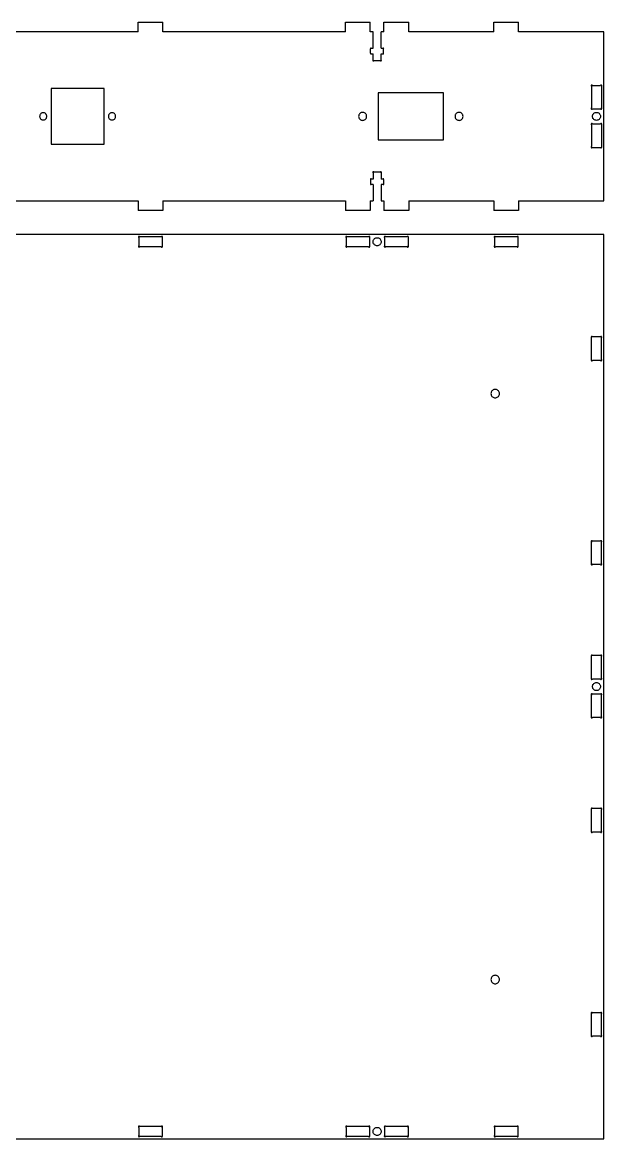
# Model space of a CAD drawing. Extents: x 0 to 1890, y 0 to 1229.
# Drawn here: x 698.8 to 940, y 0 to 463 of the extents above; entities that cross this region are included whole.
import ezdxf

# ---------------------------------------------------------------- set-up
doc = ezdxf.new("R2010")
doc.units = 0
doc.layers.get('0').update_dxf_attribs({"linetype": 'CONTINUOUS'})

msp = doc.modelspace()

# ---------------------------------------------------------------- linework, layer by layer
at = {"color": 7}
for points in [[(746.866444, 458.99987), (671.133164, 458.99987), (671.133164, 462.999869)], [(746.866444, 462.999869), (757.133148, 462.999869)], [(746.866444, 458.99987), (746.866444, 462.999869)], [(832.866428, 458.99987), (757.133148, 458.99987), (757.133148, 462.999869)], [(832.866428, 462.999869), (843.133105, 462.999869)], [(832.866428, 458.99987), (832.866428, 462.999869)], [(843.536489, 452.233172), (844.333122, 452.233172), (844.333122, 458.99987), (843.133105, 458.99987), (843.133105, 462.999869)], [(848.866412, 458.99987), (847.666422, 458.99987)], [(847.666422, 452.233172), (847.666422, 458.99987)], [(848.866412, 462.999869), (859.133116, 462.999869)], [(848.866412, 458.99987), (848.866412, 462.999869)], [(894.433074, 458.99987), (859.133116, 458.99987), (859.133116, 462.999869)], [(894.433074, 462.999869), (904.699777, 462.999869)], [(894.433074, 458.99987), (894.433074, 462.999869)], [(904.699777, 388.999892), (939.999735, 388.999892), (939.999735, 458.99987), (904.699777, 458.99987), (904.699777, 462.999869)], [(843.333103, 450.203257), (843.333103, 452.029789)], [(843.536489, 449.999875), (844.333122, 449.999875)], [(844.333122, 447.403432), (844.333122, 449.999875)], [(847.666422, 452.233172), (848.463029, 452.233172)], [(847.666422, 449.999875), (848.463029, 449.999875)], [(847.666422, 447.403432), (847.666422, 449.999875)], [(848.666414, 450.203257), (848.666414, 452.029789)], [(844.636679, 447.099875), (847.362865, 447.099875)], [(710.799803, 435.544879), (710.799803, 412.454883)], [(732.749789, 435.544879), (710.799803, 435.544879)], [(732.749789, 412.454883), (732.749789, 435.544879)], [(934.933098, 436.490116), (934.933098, 427.509641)], [(935.309494, 436.866528), (938.689968, 436.866528)], [(939.066391, 436.490116), (939.066391, 427.509641)], [(846.399756, 433.699879), (846.399756, 414.299883)], [(873.599761, 433.699879), (846.399756, 433.699879)], [(873.599761, 414.299883), (873.599761, 433.699879)], [(935.309494, 427.133229), (938.689968, 427.133229)], [(934.933098, 420.490118), (934.933098, 411.509646)], [(935.309494, 420.866533), (938.689968, 420.866533)], [(939.066391, 420.490118), (939.066391, 411.509646)], [(710.799803, 412.454883), (732.749789, 412.454883)], [(846.399756, 414.299883), (873.599761, 414.299883)], [(935.309494, 411.133234), (938.689968, 411.133234)], [(844.333122, 400.59633), (844.333122, 397.999887)], [(847.362865, 400.899887), (844.636679, 400.899887)], [(847.666422, 400.59633), (847.666422, 397.999887)], [(843.333103, 397.796505), (843.333103, 395.969973)], [(844.333122, 397.999887), (843.536489, 397.999887)], [(844.333122, 395.76659), (843.536489, 395.76659)], [(844.333122, 395.76659), (844.333122, 388.999892)], [(848.463029, 397.999887), (847.666422, 397.999887)], [(848.463029, 395.76659), (847.666422, 395.76659), (847.666422, 388.999892), (848.866412, 388.999892), (848.866412, 384.999893)], [(848.666414, 397.796505), (848.666414, 395.969973)], [(671.133164, 388.999892), (746.866444, 388.999892), (746.866444, 384.999893)], [(757.133148, 388.999892), (757.133148, 384.999893)], [(757.133148, 388.999892), (832.866428, 388.999892), (832.866428, 384.999893)], [(843.133105, 388.999892), (843.133105, 384.999893)], [(843.133105, 388.999892), (844.333122, 388.999892)], [(859.133116, 388.999892), (859.133116, 384.999893)], [(859.133116, 388.999892), (894.433074, 388.999892), (894.433074, 384.999893)], [(904.699777, 388.999892), (904.699777, 384.999893)], [(757.133148, 384.999893), (746.866444, 384.999893)], [(843.133105, 384.999893), (832.866428, 384.999893)], [(859.133116, 384.999893), (848.866412, 384.999893)], [(904.699777, 384.999893), (894.433074, 384.999893)], [(939.999735, 374.999895), (0, 374.999895)], [(0, 374.999895), (0, -0.000004), (939.999735, -0.000004)], [(747.133144, 373.690131), (747.133144, 370.309659)], [(756.490025, 374.066546), (747.50954, 374.066546)], [(756.866448, 373.690131), (756.866448, 370.309659)], [(833.133128, 373.690131), (833.133128, 370.309659)], [(842.490009, 374.066546), (833.509524, 374.066546)], [(842.866405, 373.690131), (842.866405, 370.309659)], [(849.133112, 373.690131), (849.133112, 370.309659)], [(858.489993, 374.066546), (849.509535, 374.066546)], [(858.866416, 373.690131), (858.866416, 370.309659)], [(894.699774, 373.690131), (894.699774, 370.309659)], [(904.056655, 374.066546), (895.076196, 374.066546)], [(904.433077, 373.690131), (904.433077, 370.309659)], [(939.999735, -0.000004), (939.999735, 374.999895)], [(756.490025, 369.933247), (747.50954, 369.933247)], [(842.490009, 369.933247), (833.509524, 369.933247)], [(858.489993, 369.933247), (849.509535, 369.933247)], [(904.056655, 369.933247), (895.076196, 369.933247)], [(934.933098, 323.16801), (934.933098, 332.148482)], [(938.689968, 332.524894), (935.309494, 332.524894)], [(939.066391, 323.16801), (939.066391, 332.148482)], [(938.689968, 322.791597), (935.309494, 322.791597)], [(934.933098, 238.48471), (934.933098, 247.465181)], [(938.689968, 247.841593), (935.309494, 247.841593)], [(939.066391, 238.48471), (939.066391, 247.465181)], [(938.689968, 238.108295), (935.309494, 238.108295)], [(934.933098, 191.00971), (934.933098, 199.990182)], [(938.689968, 200.366594), (935.309494, 200.366594)], [(939.066391, 191.00971), (939.066391, 199.990182)], [(938.689968, 190.633295), (935.309494, 190.633295)], [(934.933098, 175.009715), (934.933098, 183.990186)], [(938.689968, 184.366598), (935.309494, 184.366598)], [(939.066391, 175.009715), (939.066391, 183.990186)], [(938.689968, 174.6333), (935.309494, 174.6333)], [(934.933098, 127.534715), (934.933098, 136.515187)], [(938.689968, 136.891599), (935.309494, 136.891599)], [(939.066391, 127.534715), (939.066391, 136.515187)], [(938.689968, 127.158303), (935.309494, 127.158303)], [(934.933098, 42.851414), (934.933098, 51.831886)], [(938.689968, 52.208298), (935.309494, 52.208298)], [(939.066391, 42.851414), (939.066391, 51.831886)], [(938.689968, 42.475002), (935.309494, 42.475002)], [(747.133144, 4.690237), (747.133144, 1.309763)], [(756.490025, 5.06666), (747.50954, 5.06666)], [(756.866448, 4.690237), (756.866448, 1.309763)], [(833.133128, 4.690237), (833.133128, 1.309763)], [(842.490009, 5.06666), (833.509524, 5.06666)], [(842.866405, 4.690237), (842.866405, 1.309763)], [(849.133112, 4.690237), (849.133112, 1.309763)], [(858.489993, 5.06666), (849.509535, 5.06666)], [(858.866416, 4.690237), (858.866416, 1.309763)], [(894.699774, 4.690237), (894.699774, 1.309763)], [(904.056655, 5.06666), (895.076196, 5.06666)], [(904.433077, 4.690237), (904.433077, 1.309763)], [(756.490025, 0.93334), (747.50954, 0.93334)], [(842.490009, 0.93334), (833.509524, 0.93334)], [(858.489993, 0.93334), (849.509535, 0.93334)], [(904.056655, 0.93334), (895.076196, 0.93334)]]:
    msp.add_lwpolyline(points, dxfattribs=at)
for points in [[(708.999791, 423.999881)], [(737.549805, 423.999881)], [(841.649768, 423.999881)], [(881.649756, 423.999881)], [(938.666394, 423.999881)], [(847.666422, 371.999896)], [(896.749738, 308.999913)], [(938.666394, 187.499947)], [(896.749738, 65.99998)], [(847.666422, 3)]]:
    msp.add_lwpolyline(points, close=True, dxfattribs=at)
for points, knots in [([(843.407557, 452.307617), (843.385743, 452.30481), (843.342584, 452.299254), (843.289869, 452.257205), (843.258979, 452.198544), (843.256395, 452.132297), (843.28102, 452.069522), (843.315616, 452.043129), (843.333103, 452.029789)], [0, 0, 0, 0, 0.064922, 0.128443, 0.193365, 0.258287, 0.321809, 0.38673, 0.38673, 0.38673, 0.38673]), ([(843.333103, 450.203257), (843.316707, 450.190976), (843.284226, 450.166647), (843.258792, 450.10937), (843.256721, 450.047801), (843.279717, 449.990184), (843.323416, 449.946485), (843.381033, 449.92349), (843.442602, 449.925563), (843.499879, 449.950997), (843.524208, 449.983478), (843.536489, 449.999875)], [0, 0, 0, 0, 0.0606, 0.120047, 0.180647, 0.241247, 0.300694, 0.361294, 0.421894, 0.481341, 0.541941, 0.541941, 0.541941, 0.541941]), ([(843.536489, 452.233172), (843.526244, 452.247288), (843.505902, 452.275318), (843.459349, 452.302197), (843.424904, 452.305802), (843.407557, 452.307617)], [0, 0, 0, 0, 0.051954, 0.103164, 0.155118, 0.155118, 0.155118, 0.155118]), ([(848.59196, 452.307617), (848.574613, 452.305802), (848.540168, 452.302197), (848.493616, 452.275318), (848.473273, 452.247288), (848.463029, 452.233172)], [0, 0, 0, 0, 0.051954, 0.103164, 0.155118, 0.155118, 0.155118, 0.155118]), ([(848.463029, 449.999875), (848.47531, 449.983478), (848.499638, 449.950997), (848.556915, 449.925563), (848.618484, 449.92349), (848.676101, 449.946485), (848.719801, 449.990184), (848.742796, 450.047801), (848.740725, 450.10937), (848.715291, 450.166647), (848.68281, 450.190976), (848.666414, 450.203257)], [0, 0, 0, 0, 0.0606, 0.120047, 0.180647, 0.241247, 0.300694, 0.361294, 0.421894, 0.481341, 0.541941, 0.541941, 0.541941, 0.541941]), ([(848.666414, 452.029789), (848.683901, 452.043129), (848.718498, 452.069522), (848.743122, 452.132297), (848.740538, 452.198544), (848.709649, 452.257205), (848.656933, 452.299254), (848.613775, 452.30481), (848.59196, 452.307617)], [0, 0, 0, 0, 0.064922, 0.128443, 0.193365, 0.258287, 0.321809, 0.38673, 0.38673, 0.38673, 0.38673]), ([(844.333122, 447.403432), (844.308649, 447.385102), (844.260167, 447.348792), (844.222202, 447.263302), (844.219108, 447.171405), (844.253429, 447.085407), (844.318654, 447.020183), (844.404652, 446.985861), (844.496548, 446.988955), (844.582039, 447.02692), (844.618349, 447.075402), (844.636679, 447.099875)], [0, 0, 0, 0, 0.090451, 0.179179, 0.26963, 0.360081, 0.448809, 0.53926, 0.629711, 0.718439, 0.80889, 0.80889, 0.80889, 0.80889]), ([(847.362865, 447.099875), (847.381195, 447.075402), (847.417505, 447.02692), (847.502995, 446.988955), (847.594892, 446.985861), (847.68089, 447.020183), (847.746114, 447.085407), (847.780436, 447.171405), (847.777342, 447.263302), (847.739377, 447.348792), (847.690895, 447.385102), (847.666422, 447.403432)], [0, 0, 0, 0, 0.090451, 0.179179, 0.26963, 0.360081, 0.448809, 0.53926, 0.629711, 0.718439, 0.80889, 0.80889, 0.80889, 0.80889]), ([(935.309494, 436.866528), (935.286765, 436.896877), (935.241741, 436.956998), (935.13573, 437.004079), (935.021775, 437.007916), (934.915133, 436.965355), (934.834254, 436.884472), (934.791697, 436.777829), (934.79554, 436.663874), (934.842625, 436.557865), (934.902747, 436.512843), (934.933098, 436.490116)], [0, 0, 0, 0, 0.112163, 0.22219, 0.334353, 0.446515, 0.556543, 0.668705, 0.780868, 0.890895, 1.003058, 1.003058, 1.003058, 1.003058]), ([(939.204159, 436.728751), (939.19896, 436.769123), (939.188672, 436.848995), (939.110847, 436.94655), (939.002281, 437.003713), (938.879678, 437.008491), (938.763502, 436.962918), (938.714657, 436.898891), (938.689968, 436.866528)], [0, 0, 0, 0, 0.12015, 0.237709, 0.357859, 0.478009, 0.595568, 0.715718, 0.715718, 0.715718, 0.715718]), ([(939.066391, 436.490116), (939.092516, 436.509078), (939.144392, 436.54673), (939.194135, 436.632893), (939.200802, 436.696646), (939.204159, 436.728751)], [0, 0, 0, 0, 0.096156, 0.190937, 0.287093, 0.287093, 0.287093, 0.287093]), ([(934.933098, 427.509641), (934.902747, 427.486914), (934.842625, 427.441893), (934.79554, 427.335884), (934.791697, 427.221929), (934.834254, 427.115285), (934.915133, 427.034402), (935.021775, 426.991841), (935.13573, 426.995679), (935.241741, 427.042759), (935.286765, 427.10288), (935.309494, 427.133229)], [0, 0, 0, 0, 0.112163, 0.22219, 0.334353, 0.446515, 0.556543, 0.668705, 0.780868, 0.890895, 1.003058, 1.003058, 1.003058, 1.003058]), ([(938.689968, 427.133229), (938.714657, 427.100867), (938.763502, 427.036839), (938.879678, 426.991266), (939.002281, 426.996045), (939.110847, 427.053208), (939.188672, 427.150763), (939.19896, 427.230635), (939.204159, 427.271006)], [0, 0, 0, 0, 0.12015, 0.237709, 0.357859, 0.478009, 0.595568, 0.715718, 0.715718, 0.715718, 0.715718]), ([(939.204159, 427.271006), (939.200802, 427.303112), (939.194135, 427.366864), (939.144392, 427.453027), (939.092516, 427.49068), (939.066391, 427.509641)], [0, 0, 0, 0, 0.096156, 0.190937, 0.287093, 0.287093, 0.287093, 0.287093]), ([(708.999791, 423.999881), (708.982449, 424.175749), (708.948016, 424.524955), (708.67237, 424.987012), (708.267707, 425.330691), (707.765957, 425.51303), (707.233647, 425.51303), (706.731897, 425.330691), (706.327234, 424.987012), (706.051588, 424.524955), (706.017155, 424.175749), (705.999813, 423.999881)], [0, 0, 0, 0, 0.524712, 1.04188, 1.566592, 2.091304, 2.608472, 3.133184, 3.657896, 4.175064, 4.699776, 4.699776, 4.699776, 4.699776]), ([(705.999813, 423.999881), (706.017155, 423.824013), (706.051588, 423.474807), (706.327234, 423.01275), (706.731897, 422.669071), (707.233647, 422.486733), (707.765957, 422.486733), (708.267707, 422.669071), (708.67237, 423.01275), (708.948016, 423.474807), (708.982449, 423.824013), (708.999791, 423.999881)], [0, 0, 0, 0, 0.524712, 1.04188, 1.566592, 2.091304, 2.608472, 3.133184, 3.657896, 4.175064, 4.699776, 4.699776, 4.699776, 4.699776]), ([(737.549806, 423.999881), (737.531883, 424.175253), (737.496295, 424.523487), (737.220194, 424.983683), (736.815937, 425.325827), (736.315341, 425.507289), (735.784152, 425.507289), (735.284257, 425.325827), (734.877201, 424.983683), (734.611502, 424.523487), (734.518733, 423.999881), (734.611503, 423.476275), (734.877202, 423.016079), (735.284258, 422.673935), (735.784153, 422.492473), (736.315342, 422.492473), (736.815939, 422.673935), (737.220196, 423.016079), (737.496295, 423.476275), (737.531883, 423.824509), (737.549805, 423.999881)], [0, 0, 0, 0, 0.523446, 1.039401, 1.562847, 2.086293, 2.602248, 3.125694, 3.64914, 4.165095, 4.688541, 5.211987, 5.727942, 6.251388, 6.774834, 7.290788, 7.814234, 8.33768, 8.853635, 9.377081, 9.377081, 9.377081, 9.377081]), ([(841.649772, 423.999881), (841.630056, 424.19279), (841.590905, 424.575848), (841.287194, 425.082063), (840.842511, 425.458422), (840.291855, 425.65803), (839.707547, 425.65803), (839.157663, 425.458422), (838.7099, 425.082064), (838.417632, 424.575848), (838.315586, 423.999881), (838.417636, 423.423915), (838.709904, 422.917699), (839.157667, 422.54134), (839.707551, 422.341732), (840.291859, 422.341732), (840.842515, 422.54134), (841.287198, 422.917698), (841.590908, 423.423915), (841.630054, 423.806972), (841.649768, 423.999881)], [0, 0, 0, 0, 0.575792, 1.143343, 1.719134, 2.294924, 2.862474, 3.438265, 4.014056, 4.581606, 5.157396, 5.733188, 6.300738, 6.876529, 7.45232, 8.01987, 8.59566, 9.171451, 9.739001, 10.314792, 10.314792, 10.314792, 10.314792]), ([(881.64976, 423.999881), (881.630044, 424.19279), (881.590893, 424.575848), (881.287182, 425.082063), (880.842499, 425.458422), (880.291843, 425.65803), (879.707535, 425.65803), (879.157651, 425.458422), (878.709889, 425.082064), (878.417621, 424.575848), (878.315574, 423.999881), (878.417624, 423.423915), (878.709892, 422.917699), (879.157655, 422.54134), (879.707539, 422.341732), (880.291847, 422.341732), (880.842503, 422.54134), (881.287186, 422.917698), (881.590896, 423.423915), (881.630042, 423.806972), (881.649756, 423.999881)], [0, 0, 0, 0, 0.575792, 1.143343, 1.719134, 2.294924, 2.862474, 3.438265, 4.014056, 4.581606, 5.157396, 5.733188, 6.300738, 6.876529, 7.45232, 8.01987, 8.59566, 9.171451, 9.739001, 10.314792, 10.314792, 10.314792, 10.314792]), ([(938.666394, 423.999881), (938.646481, 424.194737), (938.60694, 424.58166), (938.300165, 425.092984), (937.850995, 425.47314), (937.294783, 425.674762), (936.704578, 425.674762), (936.149145, 425.47314), (935.696864, 425.092984), (935.401647, 424.58166), (935.298572, 423.999881), (935.401647, 423.418103), (935.696864, 422.906778), (936.149145, 422.526622), (936.704578, 422.325), (937.294783, 422.325), (937.850995, 422.526622), (938.300165, 422.906778), (938.60694, 423.418103), (938.646481, 423.805025), (938.666394, 423.999881)], [0, 0, 0, 0, 0.581601, 1.154878, 1.736479, 2.31808, 2.891357, 3.472958, 4.054559, 4.627836, 5.209437, 5.791038, 6.364316, 6.945917, 7.527517, 8.100795, 8.682396, 9.263997, 9.837274, 10.418875, 10.418875, 10.418875, 10.418875]), ([(935.309494, 420.866533), (935.286765, 420.896881), (935.24174, 420.957001), (935.13573, 421.00408), (935.021775, 421.007916), (934.915134, 420.965355), (934.834256, 420.884473), (934.7917, 420.77783), (934.795542, 420.663875), (934.842626, 420.557867), (934.902748, 420.512845), (934.933098, 420.490118)], [0, 0, 0, 0, 0.112162, 0.222189, 0.33435, 0.446512, 0.556539, 0.668701, 0.780862, 0.890889, 1.003051, 1.003051, 1.003051, 1.003051]), ([(939.204159, 420.728756), (939.19896, 420.769127), (939.188672, 420.848999), (939.110847, 420.946554), (939.002281, 421.003717), (938.879678, 421.008496), (938.763502, 420.962923), (938.714657, 420.898895), (938.689968, 420.866533)], [0, 0, 0, 0, 0.12015, 0.237709, 0.357859, 0.478009, 0.595568, 0.715718, 0.715718, 0.715718, 0.715718]), ([(939.066391, 420.490118), (939.092516, 420.50908), (939.144392, 420.546733), (939.194136, 420.632897), (939.200802, 420.69665), (939.204159, 420.728756)], [0, 0, 0, 0, 0.096157, 0.190939, 0.287096, 0.287096, 0.287096, 0.287096]), ([(934.933098, 411.509646), (934.902747, 411.486919), (934.842625, 411.441897), (934.79554, 411.335888), (934.791697, 411.221933), (934.834254, 411.11529), (934.915133, 411.034407), (935.021775, 410.991846), (935.13573, 410.995683), (935.241741, 411.042764), (935.286765, 411.102885), (935.309494, 411.133234)], [0, 0, 0, 0, 0.112163, 0.22219, 0.334353, 0.446515, 0.556543, 0.668705, 0.780868, 0.890895, 1.003058, 1.003058, 1.003058, 1.003058]), ([(938.689968, 411.133234), (938.714657, 411.100872), (938.763502, 411.036844), (938.879678, 410.991271), (939.002281, 410.996049), (939.110847, 411.053212), (939.188672, 411.150768), (939.19896, 411.230639), (939.204159, 411.271011)], [0, 0, 0, 0, 0.12015, 0.237709, 0.357859, 0.478009, 0.595568, 0.715718, 0.715718, 0.715718, 0.715718]), ([(939.204159, 411.271011), (939.200802, 411.303117), (939.194135, 411.366869), (939.144392, 411.453032), (939.092516, 411.490684), (939.066391, 411.509646)], [0, 0, 0, 0, 0.096156, 0.190937, 0.287093, 0.287093, 0.287093, 0.287093]), ([(844.636679, 400.899887), (844.618349, 400.92436), (844.582039, 400.972842), (844.496548, 401.010807), (844.404652, 401.013901), (844.318654, 400.979579), (844.253429, 400.914355), (844.219108, 400.828357), (844.222202, 400.73646), (844.260167, 400.65097), (844.308649, 400.61466), (844.333122, 400.59633)], [0, 0, 0, 0, 0.090451, 0.179179, 0.26963, 0.360081, 0.448809, 0.53926, 0.629711, 0.718439, 0.80889, 0.80889, 0.80889, 0.80889]), ([(847.666422, 400.59633), (847.690895, 400.61466), (847.739377, 400.65097), (847.777342, 400.73646), (847.780436, 400.828357), (847.746114, 400.914355), (847.68089, 400.979579), (847.594892, 401.013901), (847.502995, 401.010807), (847.417505, 400.972842), (847.381195, 400.92436), (847.362865, 400.899887)], [0, 0, 0, 0, 0.090451, 0.179179, 0.26963, 0.360081, 0.448809, 0.53926, 0.629711, 0.718439, 0.80889, 0.80889, 0.80889, 0.80889]), ([(843.333103, 395.969973), (843.315616, 395.956633), (843.28102, 395.93024), (843.256395, 395.867465), (843.258979, 395.801218), (843.289869, 395.742557), (843.342584, 395.700508), (843.385743, 395.694953), (843.407557, 395.692145)], [0, 0, 0, 0, 0.064922, 0.128443, 0.193365, 0.258287, 0.321809, 0.38673, 0.38673, 0.38673, 0.38673]), ([(843.536489, 397.999887), (843.524208, 398.016284), (843.499879, 398.048765), (843.442602, 398.0742), (843.381033, 398.076272), (843.323416, 398.053277), (843.279717, 398.009578), (843.256721, 397.951961), (843.258792, 397.890392), (843.284226, 397.833115), (843.316707, 397.808786), (843.333103, 397.796505)], [0, 0, 0, 0, 0.0606, 0.120047, 0.180647, 0.241247, 0.300694, 0.361294, 0.421894, 0.481341, 0.541941, 0.541941, 0.541941, 0.541941]), ([(843.407557, 395.692145), (843.424904, 395.69396), (843.459349, 395.697565), (843.505902, 395.724444), (843.526244, 395.752474), (843.536489, 395.76659)], [0, 0, 0, 0, 0.051954, 0.103164, 0.155118, 0.155118, 0.155118, 0.155118]), ([(848.666414, 397.796505), (848.68281, 397.808786), (848.715291, 397.833115), (848.740725, 397.890392), (848.742796, 397.951961), (848.719801, 398.009578), (848.676101, 398.053277), (848.618484, 398.076272), (848.556915, 398.0742), (848.499638, 398.048765), (848.47531, 398.016284), (848.463029, 397.999887)], [0, 0, 0, 0, 0.0606, 0.120047, 0.180647, 0.241247, 0.300694, 0.361294, 0.421894, 0.481341, 0.541941, 0.541941, 0.541941, 0.541941]), ([(848.463029, 395.76659), (848.473273, 395.752474), (848.493616, 395.724444), (848.540168, 395.697565), (848.574613, 395.69396), (848.59196, 395.692145)], [0, 0, 0, 0, 0.051954, 0.103164, 0.155118, 0.155118, 0.155118, 0.155118]), ([(848.59196, 395.692145), (848.613775, 395.694953), (848.656933, 395.700508), (848.709649, 395.742557), (848.740538, 395.801218), (848.743122, 395.867465), (848.718498, 395.93024), (848.683901, 395.956633), (848.666414, 395.969973)], [0, 0, 0, 0, 0.064922, 0.128443, 0.193365, 0.258287, 0.321809, 0.38673, 0.38673, 0.38673, 0.38673]), ([(747.50954, 374.066546), (747.486811, 374.096894), (747.441787, 374.157014), (747.335776, 374.204093), (747.221821, 374.207929), (747.115181, 374.165368), (747.034302, 374.084486), (746.991746, 373.977843), (746.995588, 373.863888), (747.042672, 373.75788), (747.102794, 373.712858), (747.133144, 373.690131)], [0, 0, 0, 0, 0.112162, 0.222189, 0.33435, 0.446512, 0.556539, 0.668701, 0.780862, 0.890889, 1.003051, 1.003051, 1.003051, 1.003051]), ([(756.866448, 373.690131), (756.896792, 373.712861), (756.956902, 373.757889), (757.00397, 373.863895), (757.007801, 373.977842), (756.965241, 374.084474), (756.884366, 374.165347), (756.777733, 374.207905), (756.663787, 374.204072), (756.557782, 374.157002), (756.512755, 374.09689), (756.490025, 374.066546)], [0, 0, 0, 0, 0.112154, 0.222173, 0.334327, 0.44648, 0.5565, 0.668653, 0.780807, 0.890826, 1.00298, 1.00298, 1.00298, 1.00298]), ([(833.509524, 374.066546), (833.486795, 374.096894), (833.44177, 374.157014), (833.33576, 374.204093), (833.221805, 374.207929), (833.115164, 374.165368), (833.034286, 374.084486), (832.99173, 373.977843), (832.995572, 373.863888), (833.042656, 373.75788), (833.102778, 373.712858), (833.133128, 373.690131)], [0, 0, 0, 0, 0.112162, 0.222189, 0.33435, 0.446512, 0.556539, 0.668701, 0.780862, 0.890889, 1.003051, 1.003051, 1.003051, 1.003051]), ([(842.866405, 373.690131), (842.896755, 373.712858), (842.956877, 373.75788), (843.003961, 373.863888), (843.007803, 373.977843), (842.965247, 374.084486), (842.884368, 374.165368), (842.777728, 374.207929), (842.663773, 374.204093), (842.557762, 374.157014), (842.512738, 374.096894), (842.490009, 374.066546)], [0, 0, 0, 0, 0.112162, 0.222189, 0.33435, 0.446512, 0.556539, 0.668701, 0.780862, 0.890889, 1.003051, 1.003051, 1.003051, 1.003051]), ([(847.666422, 371.999896), (847.646508, 372.194752), (847.606967, 372.581675), (847.300193, 373.092999), (846.851023, 373.473156), (846.29481, 373.674778), (845.704606, 373.674778), (845.149173, 373.473156), (844.696892, 373.092999), (844.401674, 372.581675), (844.298599, 371.999896), (844.401674, 371.418118), (844.696892, 370.906793), (845.149172, 370.526637), (845.704606, 370.325015), (846.29481, 370.325015), (846.851023, 370.526637), (847.300193, 370.906793), (847.606967, 371.418118), (847.646509, 371.805041), (847.666422, 371.999896)], [0, 0, 0, 0, 0.581601, 1.154878, 1.736479, 2.31808, 2.891357, 3.472958, 4.054559, 4.627836, 5.209437, 5.791038, 6.364316, 6.945917, 7.527518, 8.100795, 8.682396, 9.263997, 9.837275, 10.418876, 10.418876, 10.418876, 10.418876]), ([(849.509535, 374.066546), (849.486805, 374.09689), (849.441778, 374.157002), (849.335773, 374.204072), (849.221827, 374.207905), (849.115194, 374.165347), (849.034319, 374.084474), (848.991759, 373.977842), (848.99559, 373.863895), (849.042658, 373.757889), (849.102768, 373.712861), (849.133112, 373.690131)], [0, 0, 0, 0, 0.112154, 0.222173, 0.334327, 0.44648, 0.5565, 0.668653, 0.780807, 0.890826, 1.00298, 1.00298, 1.00298, 1.00298]), ([(858.866416, 373.690131), (858.89676, 373.712861), (858.956871, 373.757889), (859.003938, 373.863895), (859.007769, 373.977842), (858.965209, 374.084474), (858.884334, 374.165347), (858.777701, 374.207905), (858.663755, 374.204072), (858.55775, 374.157002), (858.512723, 374.09689), (858.489993, 374.066546)], [0, 0, 0, 0, 0.112154, 0.222173, 0.334327, 0.44648, 0.5565, 0.668653, 0.780807, 0.890826, 1.00298, 1.00298, 1.00298, 1.00298]), ([(895.076196, 374.066546), (895.053466, 374.09689), (895.00844, 374.157002), (894.902435, 374.204072), (894.788488, 374.207905), (894.681855, 374.165347), (894.60098, 374.084474), (894.55842, 373.977842), (894.562251, 373.863895), (894.609319, 373.757889), (894.66943, 373.712861), (894.699774, 373.690131)], [0, 0, 0, 0, 0.112154, 0.222173, 0.334327, 0.44648, 0.5565, 0.668653, 0.780807, 0.890826, 1.00298, 1.00298, 1.00298, 1.00298]), ([(904.433077, 373.690131), (904.463421, 373.712861), (904.523532, 373.757889), (904.570599, 373.863895), (904.574431, 373.977842), (904.531871, 374.084474), (904.450995, 374.165347), (904.344362, 374.207905), (904.230416, 374.204072), (904.124411, 374.157002), (904.079384, 374.09689), (904.056655, 374.066546)], [0, 0, 0, 0, 0.112154, 0.222173, 0.334327, 0.44648, 0.5565, 0.668653, 0.780807, 0.890826, 1.00298, 1.00298, 1.00298, 1.00298]), ([(747.133144, 370.309659), (747.100782, 370.284974), (747.036757, 370.236137), (746.991187, 370.119907), (746.995959, 369.997527), (747.05314, 369.888145), (747.150609, 369.813328), (747.263075, 369.788225), (747.366728, 369.80702), (747.452939, 369.854861), (747.490583, 369.906993), (747.50954, 369.933247)], [0, 0, 0, 0, 0.120147, 0.237703, 0.35785, 0.477997, 0.595554, 0.715701, 0.811856, 0.906635, 1.002791, 1.002791, 1.002791, 1.002791]), ([(756.490025, 369.933247), (756.508982, 369.906993), (756.546626, 369.854861), (756.632837, 369.807019), (756.736491, 369.788227), (756.848962, 369.813317), (756.94644, 369.888131), (757.00363, 369.997514), (757.008407, 370.119899), (756.962838, 370.236134), (756.89881, 370.284973), (756.866448, 370.309659)], [0, 0, 0, 0, 0.096155, 0.190935, 0.28709, 0.407241, 0.524802, 0.644953, 0.765105, 0.882665, 1.002817, 1.002817, 1.002817, 1.002817]), ([(833.133128, 370.309659), (833.100766, 370.284974), (833.036741, 370.236137), (832.991171, 370.119907), (832.995942, 369.997527), (833.053124, 369.888145), (833.150593, 369.813328), (833.263059, 369.788225), (833.366712, 369.80702), (833.452923, 369.854861), (833.490567, 369.906993), (833.509524, 369.933247)], [0, 0, 0, 0, 0.120147, 0.237703, 0.35785, 0.477997, 0.595554, 0.715701, 0.811856, 0.906635, 1.002791, 1.002791, 1.002791, 1.002791]), ([(842.490009, 369.933247), (842.50897, 369.907122), (842.54662, 369.855245), (842.63278, 369.805499), (842.696531, 369.79883), (842.728636, 369.795471)], [0, 0, 0, 0, 0.096155, 0.190935, 0.28709, 0.28709, 0.28709, 0.28709]), ([(842.728636, 369.795471), (842.769006, 369.800672), (842.848876, 369.810963), (842.946426, 369.888789), (843.003586, 369.997353), (843.008363, 370.119953), (842.962791, 370.236126), (842.898766, 370.284971), (842.866405, 370.309659)], [0, 0, 0, 0, 0.120147, 0.237703, 0.35785, 0.477997, 0.595554, 0.715701, 0.715701, 0.715701, 0.715701]), ([(849.133112, 370.309659), (849.100751, 370.284974), (849.036726, 370.236137), (848.991156, 370.119907), (848.995927, 369.997527), (849.053108, 369.888146), (849.150578, 369.813327), (849.263046, 369.788227), (849.366706, 369.807012), (849.452928, 369.854855), (849.490576, 369.906991), (849.509535, 369.933247)], [0, 0, 0, 0, 0.120147, 0.237703, 0.35785, 0.477997, 0.595554, 0.715701, 0.811865, 0.906653, 1.002817, 1.002817, 1.002817, 1.002817]), ([(858.489993, 369.933247), (858.508954, 369.907122), (858.546605, 369.855245), (858.632764, 369.805499), (858.696516, 369.79883), (858.728621, 369.795471)], [0, 0, 0, 0, 0.096155, 0.190935, 0.28709, 0.28709, 0.28709, 0.28709]), ([(858.728621, 369.795471), (858.768993, 369.800669), (858.848866, 369.810952), (858.946426, 369.888774), (859.003594, 369.99734), (859.008376, 370.119944), (858.962806, 370.236123), (858.898779, 370.28497), (858.866416, 370.309659)], [0, 0, 0, 0, 0.120151, 0.237712, 0.357863, 0.478015, 0.595575, 0.715727, 0.715727, 0.715727, 0.715727]), ([(894.699774, 370.309659), (894.667412, 370.284974), (894.603387, 370.236137), (894.557817, 370.119907), (894.562588, 369.997527), (894.61977, 369.888146), (894.717239, 369.813327), (894.829707, 369.788227), (894.933368, 369.807012), (895.01959, 369.854855), (895.057237, 369.906991), (895.076196, 369.933247)], [0, 0, 0, 0, 0.120147, 0.237703, 0.35785, 0.477997, 0.595554, 0.715701, 0.811865, 0.906653, 1.002817, 1.002817, 1.002817, 1.002817]), ([(904.056655, 369.933247), (904.075612, 369.906993), (904.113255, 369.854861), (904.199467, 369.807019), (904.303121, 369.788227), (904.415592, 369.813317), (904.51307, 369.888131), (904.57026, 369.997514), (904.575036, 370.119899), (904.529467, 370.236134), (904.46544, 370.284973), (904.433077, 370.309659)], [0, 0, 0, 0, 0.096155, 0.190935, 0.28709, 0.407241, 0.524802, 0.644953, 0.765105, 0.882665, 1.002817, 1.002817, 1.002817, 1.002817]), ([(935.309494, 332.524894), (935.284809, 332.557257), (935.235972, 332.621285), (935.119739, 332.666856), (934.997355, 332.662084), (934.887972, 332.604899), (934.813155, 332.507425), (934.788057, 332.394954), (934.806854, 332.291296), (934.854703, 332.205081), (934.906841, 332.167439), (934.933098, 332.148482)], [0, 0, 0, 0, 0.12015, 0.237709, 0.357859, 0.478009, 0.595568, 0.715718, 0.81188, 0.906665, 1.002826, 1.002826, 1.002826, 1.002826]), ([(939.066391, 332.148482), (939.096735, 332.171213), (939.156847, 332.21624), (939.203915, 332.322247), (939.207747, 332.436194), (939.165186, 332.542827), (939.08431, 332.623701), (938.977676, 332.666258), (938.863729, 332.662424), (938.757724, 332.615352), (938.712698, 332.555239), (938.689968, 332.524894)], [0, 0, 0, 0, 0.112155, 0.222175, 0.334329, 0.446484, 0.556504, 0.668658, 0.780813, 0.890833, 1.002987, 1.002987, 1.002987, 1.002987]), ([(934.933098, 323.16801), (934.906841, 323.149053), (934.854702, 323.111411), (934.806854, 323.025195), (934.788057, 322.921537), (934.813155, 322.809066), (934.887972, 322.711593), (934.997355, 322.654408), (935.119739, 322.649635), (935.235972, 322.695207), (935.284809, 322.759234), (935.309494, 322.791597)], [0, 0, 0, 0, 0.096162, 0.190947, 0.287109, 0.407259, 0.524818, 0.644968, 0.765118, 0.882677, 1.002827, 1.002827, 1.002827, 1.002827]), ([(938.689968, 322.791597), (938.712698, 322.761252), (938.757724, 322.70114), (938.863729, 322.654068), (938.977676, 322.650234), (939.08431, 322.692792), (939.165186, 322.773665), (939.207746, 322.880298), (939.203915, 322.994245), (939.156846, 323.100251), (939.096735, 323.145279), (939.066391, 323.16801)], [0, 0, 0, 0, 0.112154, 0.222174, 0.334329, 0.446483, 0.556503, 0.668657, 0.780812, 0.890831, 1.002986, 1.002986, 1.002986, 1.002986]), ([(896.749738, 308.999913), (896.729304, 309.204919), (896.688728, 309.611988), (896.366981, 310.150405), (895.89502, 310.550829), (895.310029, 310.763251), (894.689461, 310.763251), (894.10447, 310.550829), (893.632509, 310.150405), (893.310762, 309.611988), (893.270186, 309.204919), (893.249751, 308.999913)], [0, 0, 0, 0, 0.611722, 1.214662, 1.826384, 2.438106, 3.041046, 3.652768, 4.26449, 4.86743, 5.479152, 5.479152, 5.479152, 5.479152]), ([(893.249751, 308.999913), (893.270186, 308.794907), (893.310762, 308.387838), (893.632509, 307.849421), (894.10447, 307.448998), (894.689461, 307.236576), (895.310029, 307.236576), (895.89502, 307.448998), (896.366981, 307.849421), (896.688728, 308.387838), (896.729304, 308.794907), (896.749738, 308.999913)], [0, 0, 0, 0, 0.611722, 1.214662, 1.826384, 2.438106, 3.041046, 3.652768, 4.26449, 4.86743, 5.479152, 5.479152, 5.479152, 5.479152]), ([(935.309494, 247.841593), (935.284809, 247.873956), (935.235972, 247.937984), (935.119739, 247.983555), (934.997355, 247.978783), (934.887972, 247.921598), (934.813155, 247.824124), (934.788057, 247.711653), (934.806854, 247.607995), (934.854703, 247.52178), (934.906841, 247.484138), (934.933098, 247.465181)], [0, 0, 0, 0, 0.12015, 0.237709, 0.357859, 0.478009, 0.595568, 0.715718, 0.81188, 0.906665, 1.002826, 1.002826, 1.002826, 1.002826]), ([(939.066391, 247.465181), (939.096735, 247.487912), (939.156847, 247.532939), (939.203915, 247.638946), (939.207747, 247.752893), (939.165186, 247.859526), (939.08431, 247.9404), (938.977676, 247.982957), (938.863729, 247.979123), (938.757724, 247.932051), (938.712698, 247.871938), (938.689968, 247.841593)], [0, 0, 0, 0, 0.112155, 0.222175, 0.334329, 0.446484, 0.556504, 0.668658, 0.780813, 0.890833, 1.002987, 1.002987, 1.002987, 1.002987]), ([(934.933098, 238.48471), (934.90684, 238.465753), (934.854702, 238.42811), (934.806853, 238.341894), (934.788057, 238.238235), (934.813155, 238.125764), (934.887972, 238.02829), (934.997355, 237.971105), (935.119739, 237.966333), (935.235972, 238.011904), (935.284809, 238.075932), (935.309494, 238.108295)], [0, 0, 0, 0, 0.096162, 0.190949, 0.287111, 0.407261, 0.52482, 0.64497, 0.76512, 0.882679, 1.002829, 1.002829, 1.002829, 1.002829]), ([(938.689968, 238.108295), (938.712698, 238.07795), (938.757725, 238.017839), (938.86373, 237.970769), (938.977676, 237.966936), (939.084309, 238.009493), (939.165184, 238.090367), (939.207744, 238.196999), (939.203913, 238.310945), (939.156845, 238.416951), (939.096735, 238.461979), (939.066391, 238.48471)], [0, 0, 0, 0, 0.112154, 0.222173, 0.334327, 0.44648, 0.5565, 0.668653, 0.780807, 0.890826, 1.00298, 1.00298, 1.00298, 1.00298]), ([(935.309494, 200.366594), (935.284809, 200.398956), (935.235972, 200.462984), (935.119739, 200.508555), (934.997355, 200.503783), (934.887972, 200.446598), (934.813155, 200.349124), (934.788057, 200.236653), (934.806854, 200.132995), (934.854703, 200.04678), (934.906841, 200.009138), (934.933098, 199.990182)], [0, 0, 0, 0, 0.12015, 0.237709, 0.357859, 0.478009, 0.595568, 0.715718, 0.81188, 0.906665, 1.002826, 1.002826, 1.002826, 1.002826]), ([(939.066391, 199.990182), (939.096735, 200.012912), (939.156847, 200.05794), (939.203915, 200.163946), (939.207747, 200.277893), (939.165186, 200.384526), (939.08431, 200.4654), (938.977676, 200.507957), (938.863729, 200.504123), (938.757724, 200.457051), (938.712698, 200.396939), (938.689968, 200.366594)], [0, 0, 0, 0, 0.112155, 0.222175, 0.334329, 0.446484, 0.556504, 0.668658, 0.780813, 0.890833, 1.002987, 1.002987, 1.002987, 1.002987]), ([(934.933098, 191.00971), (934.906969, 190.99075), (934.855087, 190.953101), (934.805333, 190.866937), (934.798662, 190.803182), (934.795303, 190.771074)], [0, 0, 0, 0, 0.096162, 0.190947, 0.287108, 0.287108, 0.287108, 0.287108]), ([(934.795303, 190.771074), (934.800502, 190.730703), (934.810789, 190.650831), (934.888614, 190.553274), (934.99718, 190.496111), (935.119783, 190.491332), (935.23596, 190.536905), (935.284805, 190.600932), (935.309494, 190.633295)], [0, 0, 0, 0, 0.12015, 0.23771, 0.35786, 0.478011, 0.59557, 0.715721, 0.715721, 0.715721, 0.715721]), ([(938.689968, 190.633295), (938.712698, 190.602951), (938.757725, 190.542839), (938.86373, 190.495769), (938.977676, 190.491936), (939.084309, 190.534494), (939.165184, 190.615367), (939.207744, 190.721999), (939.203913, 190.835945), (939.156845, 190.941951), (939.096735, 190.98698), (939.066391, 191.00971)], [0, 0, 0, 0, 0.112154, 0.222173, 0.334327, 0.44648, 0.5565, 0.668653, 0.780807, 0.890826, 1.00298, 1.00298, 1.00298, 1.00298]), ([(938.666394, 187.499947), (938.646481, 187.694803), (938.60694, 188.081725), (938.300165, 188.59305), (937.850995, 188.973206), (937.294783, 189.174828), (936.704578, 189.174828), (936.149145, 188.973206), (935.696864, 188.59305), (935.401647, 188.081725), (935.298572, 187.499947), (935.401647, 186.918168), (935.696864, 186.406844), (936.149145, 186.026688), (936.704578, 185.825065), (937.294783, 185.825065), (937.850995, 186.026688), (938.300165, 186.406844), (938.60694, 186.918168), (938.646481, 187.305091), (938.666394, 187.499947)], [0, 0, 0, 0, 0.581601, 1.154878, 1.736479, 2.31808, 2.891357, 3.472958, 4.054559, 4.627836, 5.209437, 5.791038, 6.364316, 6.945917, 7.527517, 8.100795, 8.682396, 9.263997, 9.837274, 10.418875, 10.418875, 10.418875, 10.418875]), ([(935.309494, 184.366598), (935.284809, 184.398961), (935.235972, 184.462989), (935.119739, 184.50856), (934.997355, 184.503788), (934.887972, 184.446603), (934.813155, 184.349129), (934.788057, 184.236658), (934.806854, 184.133), (934.854703, 184.046785), (934.906841, 184.009143), (934.933098, 183.990186)], [0, 0, 0, 0, 0.12015, 0.237709, 0.357859, 0.478009, 0.595568, 0.715718, 0.81188, 0.906665, 1.002826, 1.002826, 1.002826, 1.002826]), ([(939.066391, 183.990186), (939.096735, 184.012917), (939.156847, 184.057944), (939.203915, 184.163951), (939.207747, 184.277898), (939.165186, 184.384531), (939.08431, 184.465405), (938.977676, 184.507962), (938.863729, 184.504128), (938.757724, 184.457056), (938.712698, 184.396943), (938.689968, 184.366598)], [0, 0, 0, 0, 0.112155, 0.222175, 0.334329, 0.446484, 0.556504, 0.668658, 0.780813, 0.890833, 1.002987, 1.002987, 1.002987, 1.002987]), ([(934.933098, 175.009715), (934.906969, 174.990754), (934.855087, 174.953105), (934.805333, 174.866942), (934.798662, 174.803186), (934.795303, 174.771079)], [0, 0, 0, 0, 0.096162, 0.190947, 0.287108, 0.287108, 0.287108, 0.287108]), ([(934.795303, 174.771079), (934.800502, 174.730708), (934.810789, 174.650835), (934.888614, 174.553279), (934.99718, 174.496115), (935.119783, 174.491337), (935.23596, 174.53691), (935.284805, 174.600937), (935.309494, 174.6333)], [0, 0, 0, 0, 0.12015, 0.23771, 0.35786, 0.478011, 0.59557, 0.715721, 0.715721, 0.715721, 0.715721]), ([(938.689968, 174.6333), (938.712698, 174.602955), (938.757725, 174.542844), (938.86373, 174.495774), (938.977676, 174.491941), (939.084309, 174.534498), (939.165184, 174.615372), (939.207744, 174.722004), (939.203913, 174.83595), (939.156845, 174.941956), (939.096735, 174.986984), (939.066391, 175.009715)], [0, 0, 0, 0, 0.112154, 0.222173, 0.334327, 0.44648, 0.5565, 0.668653, 0.780807, 0.890826, 1.00298, 1.00298, 1.00298, 1.00298]), ([(935.309494, 136.891599), (935.284809, 136.923961), (935.235972, 136.987989), (935.119739, 137.03356), (934.997355, 137.028788), (934.887972, 136.971603), (934.813155, 136.874129), (934.788057, 136.761658), (934.806854, 136.658001), (934.854703, 136.571785), (934.906841, 136.534143), (934.933098, 136.515187)], [0, 0, 0, 0, 0.12015, 0.237709, 0.357859, 0.478009, 0.595568, 0.715718, 0.81188, 0.906665, 1.002826, 1.002826, 1.002826, 1.002826]), ([(939.066391, 136.515187), (939.096735, 136.537917), (939.156847, 136.582945), (939.203915, 136.688951), (939.207747, 136.802898), (939.165186, 136.909531), (939.08431, 136.990405), (938.977676, 137.032962), (938.863729, 137.029128), (938.757724, 136.982056), (938.712698, 136.921944), (938.689968, 136.891599)], [0, 0, 0, 0, 0.112155, 0.222175, 0.334329, 0.446484, 0.556504, 0.668658, 0.780813, 0.890833, 1.002987, 1.002987, 1.002987, 1.002987]), ([(934.933098, 127.534715), (934.906841, 127.515758), (934.854703, 127.478116), (934.806854, 127.391901), (934.788057, 127.288243), (934.813155, 127.175772), (934.887972, 127.078298), (934.997355, 127.021113), (935.119739, 127.016341), (935.235972, 127.061913), (935.284809, 127.12594), (935.309494, 127.158303)], [0, 0, 0, 0, 0.096162, 0.190947, 0.287108, 0.407258, 0.524817, 0.644967, 0.765117, 0.882676, 1.002826, 1.002826, 1.002826, 1.002826]), ([(938.689968, 127.158303), (938.712698, 127.127958), (938.757724, 127.067845), (938.863729, 127.020774), (938.977676, 127.016939), (939.08431, 127.059496), (939.165186, 127.14037), (939.207747, 127.247003), (939.203915, 127.36095), (939.156847, 127.466957), (939.096735, 127.511985), (939.066391, 127.534715)], [0, 0, 0, 0, 0.112155, 0.222175, 0.334329, 0.446484, 0.556504, 0.668658, 0.780813, 0.890833, 1.002987, 1.002987, 1.002987, 1.002987]), ([(896.749738, 65.99998), (896.729304, 66.204987), (896.688728, 66.612056), (896.366981, 67.150472), (895.89502, 67.550896), (895.310029, 67.763318), (894.689461, 67.763318), (894.10447, 67.550896), (893.632509, 67.150472), (893.310762, 66.612056), (893.270186, 66.204987), (893.249751, 65.99998)], [0, 0, 0, 0, 0.611722, 1.214662, 1.826384, 2.438106, 3.041046, 3.652768, 4.26449, 4.86743, 5.479152, 5.479152, 5.479152, 5.479152]), ([(893.249751, 65.99998), (893.270186, 65.794974), (893.310762, 65.387905), (893.632509, 64.849489), (894.10447, 64.449065), (894.689461, 64.236643), (895.310029, 64.236643), (895.89502, 64.449065), (896.366981, 64.849489), (896.688728, 65.387905), (896.729304, 65.794974), (896.749738, 65.99998)], [0, 0, 0, 0, 0.611722, 1.214662, 1.826384, 2.438106, 3.041046, 3.652768, 4.26449, 4.86743, 5.479152, 5.479152, 5.479152, 5.479152]), ([(935.309494, 52.208298), (935.284809, 52.24066), (935.235972, 52.304688), (935.119739, 52.350259), (934.997355, 52.345487), (934.887972, 52.288302), (934.813155, 52.190828), (934.788057, 52.078357), (934.806854, 51.974699), (934.854703, 51.888484), (934.906841, 51.850842), (934.933098, 51.831886)], [0, 0, 0, 0, 0.12015, 0.237709, 0.357859, 0.478009, 0.595568, 0.715718, 0.81188, 0.906665, 1.002826, 1.002826, 1.002826, 1.002826]), ([(939.066391, 51.831886), (939.096735, 51.854616), (939.156847, 51.899644), (939.203915, 52.00565), (939.207747, 52.119597), (939.165186, 52.22623), (939.08431, 52.307104), (938.977676, 52.349661), (938.863729, 52.345827), (938.757724, 52.298755), (938.712698, 52.238643), (938.689968, 52.208298)], [0, 0, 0, 0, 0.112155, 0.222175, 0.334329, 0.446484, 0.556504, 0.668658, 0.780813, 0.890833, 1.002987, 1.002987, 1.002987, 1.002987]), ([(934.933098, 42.851414), (934.906841, 42.832457), (934.854703, 42.794815), (934.806854, 42.7086), (934.788057, 42.604942), (934.813155, 42.492471), (934.887972, 42.394997), (934.997355, 42.337812), (935.119739, 42.33304), (935.235972, 42.378611), (935.284809, 42.442639), (935.309494, 42.475002)], [0, 0, 0, 0, 0.096162, 0.190947, 0.287108, 0.407258, 0.524817, 0.644967, 0.765117, 0.882676, 1.002826, 1.002826, 1.002826, 1.002826]), ([(938.689968, 42.475002), (938.712698, 42.444657), (938.757724, 42.384544), (938.863729, 42.337473), (938.977676, 42.333638), (939.08431, 42.376195), (939.165186, 42.457069), (939.207747, 42.563702), (939.203915, 42.677649), (939.156847, 42.783656), (939.096735, 42.828684), (939.066391, 42.851414)], [0, 0, 0, 0, 0.112155, 0.222175, 0.334329, 0.446484, 0.556504, 0.668658, 0.780813, 0.890833, 1.002987, 1.002987, 1.002987, 1.002987]), ([(747.50954, 5.06666), (747.48681, 5.097007), (747.441784, 5.157123), (747.335774, 5.204197), (747.221822, 5.20803), (747.115184, 5.165467), (747.034308, 5.084586), (746.991753, 4.977946), (746.995594, 4.863994), (747.042676, 4.757987), (747.102795, 4.712965), (747.133144, 4.690237)], [0, 0, 0, 0, 0.112159, 0.222184, 0.334343, 0.446503, 0.556527, 0.668686, 0.780846, 0.89087, 1.00303, 1.00303, 1.00303, 1.00303]), ([(756.866448, 4.690237), (756.89679, 4.712968), (756.956898, 4.757996), (757.003963, 4.864001), (757.007794, 4.977944), (756.965235, 5.084574), (756.884362, 5.165447), (756.777732, 5.208006), (756.663789, 5.204175), (756.557784, 5.15711), (756.512756, 5.097002), (756.490025, 5.06666)], [0, 0, 0, 0, 0.112151, 0.222168, 0.33432, 0.446471, 0.556488, 0.668639, 0.780791, 0.890808, 1.002959, 1.002959, 1.002959, 1.002959]), ([(833.509524, 5.06666), (833.486794, 5.097007), (833.441767, 5.157123), (833.335758, 5.204197), (833.221805, 5.20803), (833.115168, 5.165467), (833.034292, 5.084586), (832.991737, 4.977946), (832.995578, 4.863994), (833.04266, 4.757987), (833.102779, 4.712965), (833.133128, 4.690237)], [0, 0, 0, 0, 0.112159, 0.222184, 0.334343, 0.446503, 0.556527, 0.668686, 0.780846, 0.89087, 1.00303, 1.00303, 1.00303, 1.00303]), ([(842.866405, 4.690237), (842.896754, 4.712965), (842.956873, 4.757987), (843.003954, 4.863994), (843.007796, 4.977946), (842.96524, 5.084586), (842.884365, 5.165467), (842.777727, 5.20803), (842.663775, 5.204197), (842.557765, 5.157123), (842.512738, 5.097007), (842.490009, 5.06666)], [0, 0, 0, 0, 0.112159, 0.222184, 0.334343, 0.446503, 0.556527, 0.668686, 0.780846, 0.89087, 1.00303, 1.00303, 1.00303, 1.00303]), ([(847.666422, 3), (847.646508, 3.194856), (847.606967, 3.581778), (847.300193, 4.093103), (846.851023, 4.473259), (846.29481, 4.674881), (845.704606, 4.674881), (845.149173, 4.473259), (844.696892, 4.093103), (844.401674, 3.581778), (844.298599, 3), (844.401674, 2.418221), (844.696892, 1.906897), (845.149172, 1.52674), (845.704606, 1.325118), (846.29481, 1.325118), (846.851023, 1.52674), (847.300193, 1.906897), (847.606967, 2.418221), (847.646509, 2.805144), (847.666422, 3)], [0, 0, 0, 0, 0.581601, 1.154878, 1.736479, 2.31808, 2.891357, 3.472958, 4.054559, 4.627836, 5.209437, 5.791038, 6.364316, 6.945917, 7.527518, 8.100795, 8.682396, 9.263997, 9.837275, 10.418876, 10.418876, 10.418876, 10.418876]), ([(849.509535, 5.06666), (849.486804, 5.097002), (849.441776, 5.15711), (849.335771, 5.204175), (849.221828, 5.208006), (849.115198, 5.165447), (849.034325, 5.084574), (848.991766, 4.977944), (848.995597, 4.864001), (849.042662, 4.757996), (849.10277, 4.712968), (849.133112, 4.690237)], [0, 0, 0, 0, 0.112151, 0.222168, 0.33432, 0.446471, 0.556488, 0.668639, 0.780791, 0.890808, 1.002959, 1.002959, 1.002959, 1.002959]), ([(858.866416, 4.690237), (858.896759, 4.712968), (858.956867, 4.757996), (859.003932, 4.864001), (859.007762, 4.977944), (858.965203, 5.084574), (858.884331, 5.165447), (858.777701, 5.208006), (858.663757, 5.204175), (858.557753, 5.15711), (858.512724, 5.097002), (858.489993, 5.06666)], [0, 0, 0, 0, 0.112151, 0.222168, 0.33432, 0.446471, 0.556488, 0.668639, 0.780791, 0.890808, 1.002959, 1.002959, 1.002959, 1.002959]), ([(895.076196, 5.06666), (895.053466, 5.097002), (895.008437, 5.15711), (894.902432, 5.204175), (894.788489, 5.208006), (894.681859, 5.165447), (894.600986, 5.084574), (894.558428, 4.977944), (894.562258, 4.864001), (894.609323, 4.757996), (894.669431, 4.712968), (894.699774, 4.690237)], [0, 0, 0, 0, 0.112151, 0.222168, 0.33432, 0.446471, 0.556488, 0.668639, 0.780791, 0.890808, 1.002959, 1.002959, 1.002959, 1.002959]), ([(904.433077, 4.690237), (904.46342, 4.712968), (904.523528, 4.757996), (904.570593, 4.864001), (904.574423, 4.977944), (904.531864, 5.084574), (904.450992, 5.165447), (904.344362, 5.208006), (904.230418, 5.204175), (904.124414, 5.15711), (904.079385, 5.097002), (904.056655, 5.06666)], [0, 0, 0, 0, 0.112151, 0.222168, 0.33432, 0.446471, 0.556488, 0.668639, 0.780791, 0.890808, 1.002959, 1.002959, 1.002959, 1.002959]), ([(747.133144, 1.309763), (747.100781, 1.285078), (747.036754, 1.236241), (746.991183, 1.12001), (746.995954, 0.997628), (747.053136, 0.888245), (747.150607, 0.813427), (747.263074, 0.788326), (747.366727, 0.807118), (747.452938, 0.854957), (747.490582, 0.907087), (747.50954, 0.93334)], [0, 0, 0, 0, 0.120149, 0.237707, 0.357855, 0.478004, 0.595562, 0.71571, 0.811864, 0.906642, 1.002796, 1.002796, 1.002796, 1.002796]), ([(756.490025, 0.93334), (756.508983, 0.907087), (756.546627, 0.854957), (756.632838, 0.807118), (756.736492, 0.788329), (756.848964, 0.813416), (756.946444, 0.888231), (757.003635, 0.997615), (757.008411, 1.120001), (756.96284, 1.236238), (756.898811, 1.285077), (756.866448, 1.309763)], [0, 0, 0, 0, 0.096154, 0.190932, 0.287085, 0.407239, 0.5248, 0.644954, 0.765107, 0.882669, 1.002822, 1.002822, 1.002822, 1.002822]), ([(833.133128, 1.309763), (833.100765, 1.285078), (833.036738, 1.236241), (832.991167, 1.12001), (832.995937, 0.997628), (833.05312, 0.888245), (833.150591, 0.813427), (833.263058, 0.788326), (833.366711, 0.807118), (833.452922, 0.854957), (833.490566, 0.907087), (833.509524, 0.93334)], [0, 0, 0, 0, 0.120149, 0.237707, 0.357855, 0.478004, 0.595562, 0.71571, 0.811864, 0.906642, 1.002796, 1.002796, 1.002796, 1.002796]), ([(842.490009, 0.93334), (842.50897, 0.907216), (842.546621, 0.855341), (842.632781, 0.805598), (842.696532, 0.79893), (842.728636, 0.795571)], [0, 0, 0, 0, 0.096154, 0.190932, 0.287085, 0.287085, 0.287085, 0.287085]), ([(842.728636, 0.795571), (842.769007, 0.800772), (842.848878, 0.811062), (842.94643, 0.888888), (843.003591, 0.997454), (843.008367, 1.120055), (842.962794, 1.23623), (842.898767, 1.285074), (842.866405, 1.309763)], [0, 0, 0, 0, 0.120149, 0.237707, 0.357855, 0.478004, 0.595562, 0.71571, 0.71571, 0.71571, 0.71571]), ([(849.133112, 1.309763), (849.10075, 1.285078), (849.036723, 1.236241), (848.991151, 1.12001), (848.995922, 0.997628), (849.053105, 0.888245), (849.150576, 0.813426), (849.263045, 0.788329), (849.366705, 0.80711), (849.452927, 0.85495), (849.490575, 0.907085), (849.509535, 0.93334)], [0, 0, 0, 0, 0.120149, 0.237707, 0.357855, 0.478004, 0.595562, 0.71571, 0.811873, 0.906659, 1.002822, 1.002822, 1.002822, 1.002822]), ([(858.489993, 0.93334), (858.508955, 0.907216), (858.546606, 0.855341), (858.632766, 0.805598), (858.696516, 0.79893), (858.728621, 0.795571)], [0, 0, 0, 0, 0.096154, 0.190932, 0.287085, 0.287085, 0.287085, 0.287085]), ([(858.728621, 0.795571), (858.768994, 0.800769), (858.848868, 0.811051), (858.94643, 0.888874), (859.003599, 0.997441), (859.008381, 1.120047), (858.962808, 1.236227), (858.89878, 1.285073), (858.866416, 1.309763)], [0, 0, 0, 0, 0.120153, 0.237715, 0.357868, 0.478021, 0.595583, 0.715736, 0.715736, 0.715736, 0.715736]), ([(894.699774, 1.309763), (894.667411, 1.285078), (894.603384, 1.236241), (894.557812, 1.12001), (894.562583, 0.997628), (894.619766, 0.888245), (894.717237, 0.813426), (894.829706, 0.788329), (894.933366, 0.80711), (895.019588, 0.85495), (895.057236, 0.907085), (895.076196, 0.93334)], [0, 0, 0, 0, 0.120149, 0.237707, 0.357855, 0.478004, 0.595562, 0.71571, 0.811873, 0.906659, 1.002822, 1.002822, 1.002822, 1.002822]), ([(904.056655, 0.93334), (904.075612, 0.907087), (904.113257, 0.854957), (904.199468, 0.807118), (904.303122, 0.788329), (904.415594, 0.813416), (904.513074, 0.888231), (904.570265, 0.997615), (904.575041, 1.120001), (904.52947, 1.236238), (904.465441, 1.285077), (904.433077, 1.309763)], [0, 0, 0, 0, 0.096154, 0.190932, 0.287085, 0.407239, 0.5248, 0.644954, 0.765107, 0.882669, 1.002822, 1.002822, 1.002822, 1.002822])]:
    msp.add_open_spline(points, degree=3, knots=knots, dxfattribs=at)

doc.saveas('drawing.dxf')
